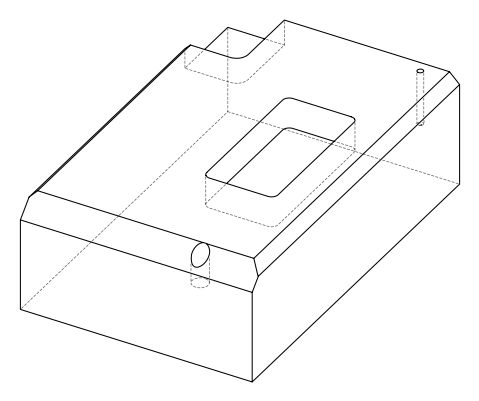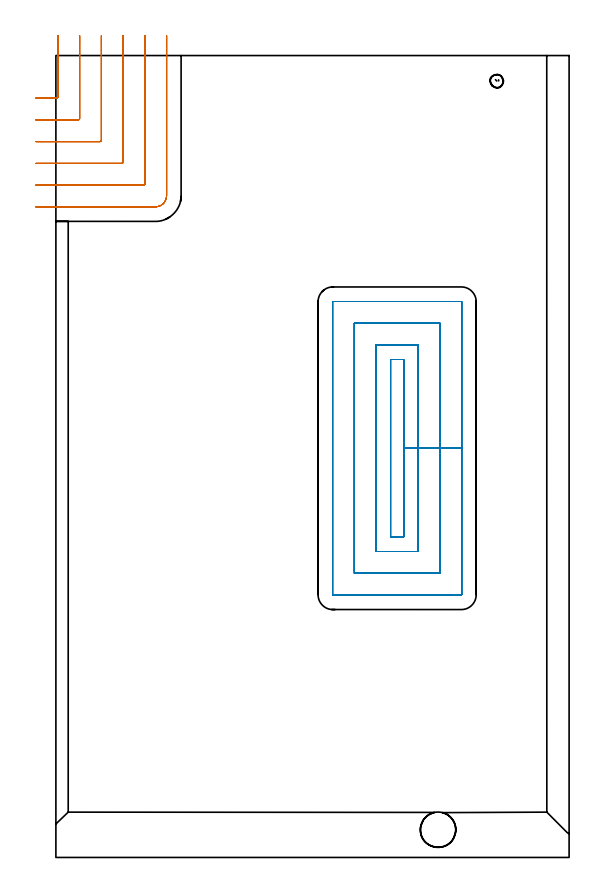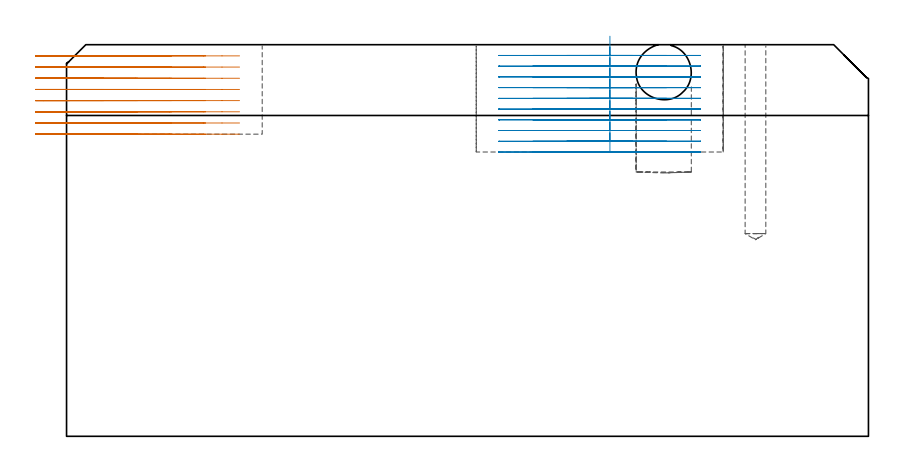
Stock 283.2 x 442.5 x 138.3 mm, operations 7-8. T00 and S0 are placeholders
(PLAN: 8 operations, 4 tool changes, 85.5 min)
(1 INDEXABLE_INSERT_DRILL_BLIND_HOLE_FROM_SOLID | STEP1POCKET | NXT0302_010 | 0.19 min | 13436 mm3)
(2 SPOT_DRILL | STEP1POCKET_1 | NXT0321_9005460120000 | 0.03 min | 1 mm3)
(3 DRILL_BLIND_HOLE_INTO_CENTER | STEP1POCKET_1 | UGT0301_468 | 0.29 min | 2796 mm3)
(4 AREA_MILL | FG_CHAMFER_SURFACE | UGT0205_001 | 8.09 min | 7894 mm3)
(5 AREA_MILL_1 | FG_CHAMFER_SURFACE_1 | UGT0205_001 | 20.23 min | 85396 mm3)
(6 AREA_MILL_2 | FG_CHAMFER_SURFACE_2 | UGT0205_001 | 17.17 min | 31901 mm3)
(7 MILL_CORNER_NOTCH_RECTANGULAR | CORNER_NOTCH_RECTANGULAR | NXT0201_012 | Follow Part, ap 4, ae 75% | 11.38 min | 198341 mm3)
(8 MILL_RECTANGULAR_POCKET | POCKET_RECTANGULAR_STRAIGHT | NXT0201_012 | Follow Part, ap 4, ae 75% | 28.18 min | 586208 mm3)
(TOOL NXT0302_010 | Index. Insert Drill 19.5mm [880-D1950L25-05] | D19.5 PA176 FL98 Z2)
(TOOL NXT0321_9005460120000 | NC Spot Drill, 142deg, 12mm, Carbide, Uncoated | D12 PA142 FL30 Z2)
(TOOL UGT0301_468 | Carbide Drill 7.3 mm | D7.3 PA118 FL69 Z2)
(TOOL UGT0205_001 | Chamfer Mill 20 x 3 x 45 deg. | D20 FL50 Z2)
(TOOL NXT0201_012 | ENDMILL 16mm [2P460-1600-NA 1630] | D16 FL38 Z6)
(OP 7 MILL_CORNER_NOTCH_RECTANGULAR)
G17 G21 G94 G90
T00 M6
G54
G17 G0 G90 X-11. Y419. S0 M3
G43 Z148.3 H1
Z134.35
G94 G1 X-8. F250.
X0.306 F500.
G3 X1.1 Y419.794 R0.8
G1 Y450.5
Y453.5 F250.
G0 Z148.3
X-11. Y407.
Z134.35
G1 X-8.
X12.305 F500.
G3 X13.1 Y407.795 R0.8
G1 Y450.5
Y453.5 F250.
G0 Z148.3
X-11. Y395.
Z134.35
G1 X-8.
X24.305 F500.
G3 X25.1 Y395.795 R0.8
G1 Y450.5
Y453.5 F250.
G0 Z148.3
X-11. Y383.
Z134.35
G1 X-8.
X36.305 F500.
G3 X37.1 Y383.795 R0.8
G1 Y450.5
Y453.5 F250.
G0 Z148.3
X-11. Y371.
Z134.35
G1 X-8.
X48.304 F500.
G3 X49.1 Y371.796 R0.8
G1 Y450.5
Y453.5 F250.
G0 Z148.3
X-11. Y359.
Z134.35
G1 X-8.
X54.9 F500.
G3 X61.1 Y365.2 R6.2
G1 Y450.5
Y453.5 F250.
G0 Z148.3
X-11. Y419.
Z130.4
G1 X-8.
X0.305 F500.
G3 X1.1 Y419.795 R0.8
G1 Y450.5
Y453.5 F250.
G0 Z148.3
X-11. Y407.
Z130.4
G1 X-8.
X12.305 F500.
G3 X13.1 Y407.795 R0.8
G1 Y450.5
Y453.5 F250.
G0 Z148.3
X-11. Y395.
Z130.4
G1 X-8.
X24.305 F500.
G3 X25.1 Y395.795 R0.8
G1 Y450.5
Y453.5 F250.
G0 Z148.3
X-11. Y383.
Z130.4
G1 X-8.
X36.305 F500.
G3 X37.1 Y383.795 R0.8
G1 Y450.5
Y453.5 F250.
G0 Z148.3
X-11. Y371.
Z130.4
G1 X-8.
X48.304 F500.
G3 X49.1 Y371.796 R0.8
G1 Y450.5
Y453.5 F250.
G0 Z148.3
X-11. Y359.
Z130.4
G1 X-8.
X54.9 F500.
G3 X61.1 Y365.2 R6.2
G1 Y450.5
Y453.5 F250.
G0 Z148.3
X-11. Y419.
Z126.45
G1 X-8.
X0.305 F500.
G3 X1.1 Y419.795 R0.8
G1 Y450.5
Y453.5 F250.
G0 Z148.3
X-11. Y407.
Z126.45
G1 X-8.
X12.305 F500.
G3 X13.1 Y407.795 R0.8
G1 Y450.5
Y453.5 F250.
G0 Z148.3
X-11. Y395.
Z126.45
G1 X-8.
X24.305 F500.
G3 X25.1 Y395.795 R0.8
G1 Y450.5
Y453.5 F250.
G0 Z148.3
X-11. Y383.
Z126.45
G1 X-8.
X36.305 F500.
G3 X37.1 Y383.795 R0.8
G1 Y450.5
Y453.5 F250.
G0 Z148.3
X-11. Y371.
Z126.45
G1 X-8.
X48.304 F500.
G3 X49.1 Y371.796 R0.8
G1 Y450.5
Y453.5 F250.
G0 Z148.3
X-11. Y359.
Z126.45
G1 X-8.
X54.9 F500.
G3 X61.1 Y365.2 R6.2
G1 Y450.5
Y453.5 F250.
G0 Z148.3
X-11. Y419.
Z122.5
G1 X-8.
X0.305 F500.
G3 X1.1 Y419.795 R0.8
G1 Y450.5
Y453.5 F250.
G0 Z148.3
X-11. Y407.
Z122.5
G1 X-8.
X12.305 F500.
G3 X13.1 Y407.795 R0.8
G1 Y450.5
Y453.5 F250.
G0 Z148.3
X-11. Y395.
Z122.5
G1 X-8.
X24.305 F500.
G3 X25.1 Y395.795 R0.8
G1 Y450.5
Y453.5 F250.
G0 Z148.3
X-11. Y383.
Z122.5
G1 X-8.
X36.305 F500.
G3 X37.1 Y383.795 R0.8
G1 Y450.5
Y453.5 F250.
G0 Z148.3
X-11. Y371.
Z122.5
G1 X-8.
X48.304 F500.
G3 X49.1 Y371.796 R0.8
G1 Y450.5
Y453.5 F250.
G0 Z148.3
X-11. Y359.
Z122.5
G1 X-8.
X54.9 F500.
G3 X61.1 Y365.2 R6.2
G1 Y450.5
Y453.5 F250.
G0 Z148.3
X-11. Y419.
Z118.55
G1 X-8.
X0.306 F500.
G3 X1.1 Y419.794 R0.8
G1 Y450.5
Y453.5 F250.
G0 Z148.3
X-11. Y407.
Z118.55
G1 X-8.
X12.305 F500.
G3 X13.1 Y407.795 R0.8
G1 Y450.5
Y453.5 F250.
G0 Z148.3
X-11. Y395.
Z118.55
G1 X-8.
X24.305 F500.
G3 X25.1 Y395.795 R0.8
G1 Y450.5
Y453.5 F250.
G0 Z148.3
X-11. Y383.
Z118.55
G1 X-8.
X36.305 F500.
G3 X37.1 Y383.795 R0.8
G1 Y450.5
Y453.5 F250.
G0 Z148.3
X-11. Y371.
Z118.55
G1 X-8.
X48.304 F500.
G3 X49.1 Y371.796 R0.8
G1 Y450.5
Y453.5 F250.
G0 Z148.3
X-11. Y359.
Z118.55
G1 X-8.
X54.9 F500.
G3 X61.1 Y365.2 R6.2
G1 Y450.5
Y453.5 F250.
G0 Z148.3
X-11. Y419.
Z114.6
G1 X-8.
X0.305 F500.
G3 X1.1 Y419.795 R0.8
G1 Y450.5
Y453.5 F250.
G0 Z148.3
X-11. Y407.
Z114.6
G1 X-8.
X12.305 F500.
G3 X13.1 Y407.795 R0.8
G1 Y450.5
Y453.5 F250.
G0 Z148.3
X-11. Y395.
Z114.6
G1 X-8.
X24.305 F500.
G3 X25.1 Y395.795 R0.8
G1 Y450.5
Y453.5 F250.
G0 Z148.3
X-11. Y383.
Z114.6
G1 X-8.
X36.305 F500.
G3 X37.1 Y383.795 R0.8
G1 Y450.5
Y453.5 F250.
G0 Z148.3
X-11. Y371.
Z114.6
G1 X-8.
X48.304 F500.
G3 X49.1 Y371.796 R0.8
G1 Y450.5
Y453.5 F250.
G0 Z148.3
X-11. Y359.
Z114.6
G1 X-8.
X54.9 F500.
G3 X61.1 Y365.2 R6.2
G1 Y450.5
Y453.5 F250.
G0 Z148.3
X-11. Y419.
Z110.65
G1 X-8.
X0.305 F500.
G3 X1.1 Y419.795 R0.8
G1 Y450.5
Y453.5 F250.
G0 Z148.3
X-11. Y407.
Z110.65
G1 X-8.
X12.305 F500.
G3 X13.1 Y407.795 R0.8
G1 Y450.5
Y453.5 F250.
G0 Z148.3
X-11. Y395.
Z110.65
G1 X-8.
X24.305 F500.
G3 X25.1 Y395.795 R0.8
G1 Y450.5
Y453.5 F250.
G0 Z148.3
X-11. Y383.
Z110.65
G1 X-8.
X36.305 F500.
G3 X37.1 Y383.795 R0.8
G1 Y450.5
Y453.5 F250.
G0 Z148.3
X-11. Y371.
Z110.65
G1 X-8.
X48.304 F500.
G3 X49.1 Y371.796 R0.8
G1 Y450.5
Y453.5 F250.
G0 Z148.3
X-11. Y359.
Z110.65
G1 X-8.
X54.9 F500.
G3 X61.1 Y365.2 R6.2
G1 Y450.5
Y453.5 F250.
G0 Z148.3
X-11. Y419.
Z106.7
G1 X-8.
X0.306 F500.
G3 X1.1 Y419.794 R0.8
G1 Y450.5
Y453.5 F250.
G0 Z148.3
X-11. Y407.
Z106.7
G1 X-8.
X12.305 F500.
G3 X13.1 Y407.795 R0.8
G1 Y450.5
Y453.5 F250.
G0 Z148.3
X-11. Y395.
Z106.7
G1 X-8.
X24.305 F500.
G3 X25.1 Y395.795 R0.8
G1 Y450.5
Y453.5 F250.
G0 Z148.3
X-11. Y383.
Z106.7
G1 X-8.
X36.305 F500.
G3 X37.1 Y383.795 R0.8
G1 Y450.5
Y453.5 F250.
G0 Z148.3
X-11. Y371.
Z106.7
G1 X-8.
X48.304 F500.
G3 X49.1 Y371.796 R0.8
G1 Y450.5
Y453.5 F250.
G0 Z148.3
X-11. Y359.
Z106.7
G1 X-8.
X54.9 F500.
G3 X61.1 Y365.2 R6.2
G1 Y450.5
Y453.5 F250.
G0 Z148.3
M5
M2
(OP 8 MILL_RECTANGULAR_POCKET)
G17 G21 G94 G90
T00 M6
G54
G17 G0 G90 X191.9 Y200.459 S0 M3
G43 Z148.3 H1
Z141.3
G94 G1 Y225.8 Z134.51 F250.
Y274.8 F500.
X184.7
Y176.8
X191.9
Y225.8
X199.9
Y282.8
X176.7
Y168.8
X199.9
Y225.8
X211.9
Y294.8
X164.7
Y156.8
X211.9
Y225.8
X223.9
Y306.7
X223.895 Y306.755
X223.855 Y306.795
X223.8 Y306.8
X152.8
X152.745 Y306.795
X152.705 Y306.755
X152.7 Y306.7
Y144.9
X152.705 Y144.845
X152.745 Y144.805
X152.8 Y144.8
X223.8
X223.855 Y144.805
X223.895 Y144.845
X223.9 Y144.9
Y225.8
Y226.8
G0 X191.9 Y200.459 Z137.51
G1 Y225.8 Z130.72 F250.
Y274.8 F500.
X184.7
Y176.8
X191.9
Y225.8
X199.9
Y282.8
X176.7
Y168.8
X199.9
Y225.8
X211.9
Y294.8
X164.7
Y156.8
X211.9
Y225.8
X223.9
Y306.7
X223.895 Y306.755
X223.855 Y306.795
X223.8 Y306.8
X152.8
X152.745 Y306.795
X152.705 Y306.755
X152.7 Y306.7
Y144.9
X152.705 Y144.845
X152.745 Y144.805
X152.8 Y144.8
X223.8
X223.855 Y144.805
X223.895 Y144.845
X223.9 Y144.9
Y225.8
Y226.8
G0 X191.9 Y200.459 Z133.72
G1 Y225.8 Z126.93 F250.
Y274.8 F500.
X184.7
Y176.8
X191.9
Y225.8
X199.9
Y282.8
X176.7
Y168.8
X199.9
Y225.8
X211.9
Y294.8
X164.7
Y156.8
X211.9
Y225.8
X223.9
Y306.7
X223.895 Y306.755
X223.855 Y306.795
X223.8 Y306.8
X152.8
X152.745 Y306.795
X152.705 Y306.755
X152.7 Y306.7
Y144.9
X152.705 Y144.845
X152.745 Y144.805
X152.8 Y144.8
X223.8
X223.855 Y144.805
X223.895 Y144.845
X223.9 Y144.9
Y225.8
Y226.8
G0 X191.9 Y200.459 Z129.93
G1 Y225.8 Z123.14 F250.
Y274.8 F500.
X184.7
Y176.8
X191.9
Y225.8
X199.9
Y282.8
X176.7
Y168.8
X199.9
Y225.8
X211.9
Y294.8
X164.7
Y156.8
X211.9
Y225.8
X223.9
Y306.7
X223.895 Y306.755
X223.855 Y306.795
X223.8 Y306.8
X152.8
X152.745 Y306.795
X152.705 Y306.755
X152.7 Y306.7
Y144.9
X152.705 Y144.845
X152.745 Y144.805
X152.8 Y144.8
X223.8
X223.855 Y144.805
X223.895 Y144.845
X223.9 Y144.9
Y225.8
Y226.8
G0 X191.9 Y200.459 Z126.14
G1 Y225.8 Z119.35 F250.
Y274.8 F500.
X184.7
Y176.8
X191.9
Y225.8
X199.9
Y282.8
X176.7
Y168.8
X199.9
Y225.8
X211.9
Y294.8
X164.7
Y156.8
X211.9
Y225.8
X223.9
Y306.7
X223.895 Y306.755
X223.855 Y306.795
X223.8 Y306.8
X152.8
X152.745 Y306.795
X152.705 Y306.755
X152.7 Y306.7
Y144.9
X152.705 Y144.845
X152.745 Y144.805
X152.8 Y144.8
X223.8
X223.855 Y144.805
X223.895 Y144.845
X223.9 Y144.9
Y225.8
Y226.8
G0 X191.9 Y200.459 Z122.35
G1 Y225.8 Z115.56 F250.
Y274.8 F500.
X184.7
Y176.8
X191.9
Y225.8
X199.9
Y282.8
X176.7
Y168.8
X199.9
Y225.8
X211.9
Y294.8
X164.7
Y156.8
X211.9
Y225.8
X223.9
Y306.7
X223.895 Y306.755
X223.855 Y306.795
X223.8 Y306.8
X152.8
X152.745 Y306.795
X152.705 Y306.755
X152.7 Y306.7
Y144.9
X152.705 Y144.845
X152.745 Y144.805
X152.8 Y144.8
X223.8
X223.855 Y144.805
X223.895 Y144.845
X223.9 Y144.9
Y225.8
Y226.8
G0 X191.9 Y200.459 Z118.56
G1 Y225.8 Z111.77 F250.
Y274.8 F500.
X184.7
Y176.8
X191.9
Y225.8
X199.9
Y282.8
X176.7
Y168.8
X199.9
Y225.8
X211.9
Y294.8
X164.7
Y156.8
X211.9
Y225.8
X223.9
Y306.7
X223.895 Y306.755
X223.855 Y306.795
X223.8 Y306.8
X152.8
X152.745 Y306.795
X152.705 Y306.755
X152.7 Y306.7
Y144.9
X152.705 Y144.845
X152.745 Y144.805
X152.8 Y144.8
X223.8
X223.855 Y144.805
X223.895 Y144.845
X223.9 Y144.9
Y225.8
Y226.8
G0 X191.9 Y200.459 Z114.77
G1 Y225.8 Z107.98 F250.
Y274.8 F500.
X184.7
Y176.8
X191.9
Y225.8
X199.9
Y282.8
X176.7
Y168.8
X199.9
Y225.8
X211.9
Y294.8
X164.7
Y156.8
X211.9
Y225.8
X223.9
Y306.7
X223.895 Y306.755
X223.855 Y306.795
X223.8 Y306.8
X152.8
X152.745 Y306.795
X152.705 Y306.755
X152.7 Y306.7
Y144.9
X152.705 Y144.845
X152.745 Y144.805
X152.8 Y144.8
X223.8
X223.855 Y144.805
X223.895 Y144.845
X223.9 Y144.9
Y225.8
Y226.8
G0 X191.9 Y200.459 Z110.98
G1 Y225.8 Z104.19 F250.
Y274.8 F500.
X184.7
Y176.8
X191.9
Y225.8
X199.9
Y282.8
X176.7
Y168.8
X199.9
Y225.8
X211.9
Y294.8
X164.7
Y156.8
X211.9
Y225.8
X223.9
Y306.7
X223.895 Y306.755
X223.855 Y306.795
X223.8 Y306.8
X152.8
X152.745 Y306.795
X152.705 Y306.755
X152.7 Y306.7
Y144.9
X152.705 Y144.845
X152.745 Y144.805
X152.8 Y144.8
X223.8
X223.855 Y144.805
X223.895 Y144.845
X223.9 Y144.9
Y225.8
Y226.8
G0 X191.9 Y200.459 Z107.19
G1 Y225.8 Z100.4 F250.
Y274.8 F500.
X184.7
Y176.8
X191.9
Y225.8
X199.9
Y282.8
X176.7
Y168.8
X199.9
Y225.8
X211.9
Y294.8
X164.7
Y156.8
X211.9
Y225.8
X223.9
Y306.7
X223.895 Y306.755
X223.855 Y306.795
X223.8 Y306.8
X152.8
X152.745 Y306.795
X152.705 Y306.755
X152.7 Y306.7
Y144.9
X152.705 Y144.845
X152.745 Y144.805
X152.8 Y144.8
X223.8
X223.855 Y144.805
X223.895 Y144.845
X223.9 Y144.9
Y225.8
Y226.8
G0 Z148.3
M5
M2
